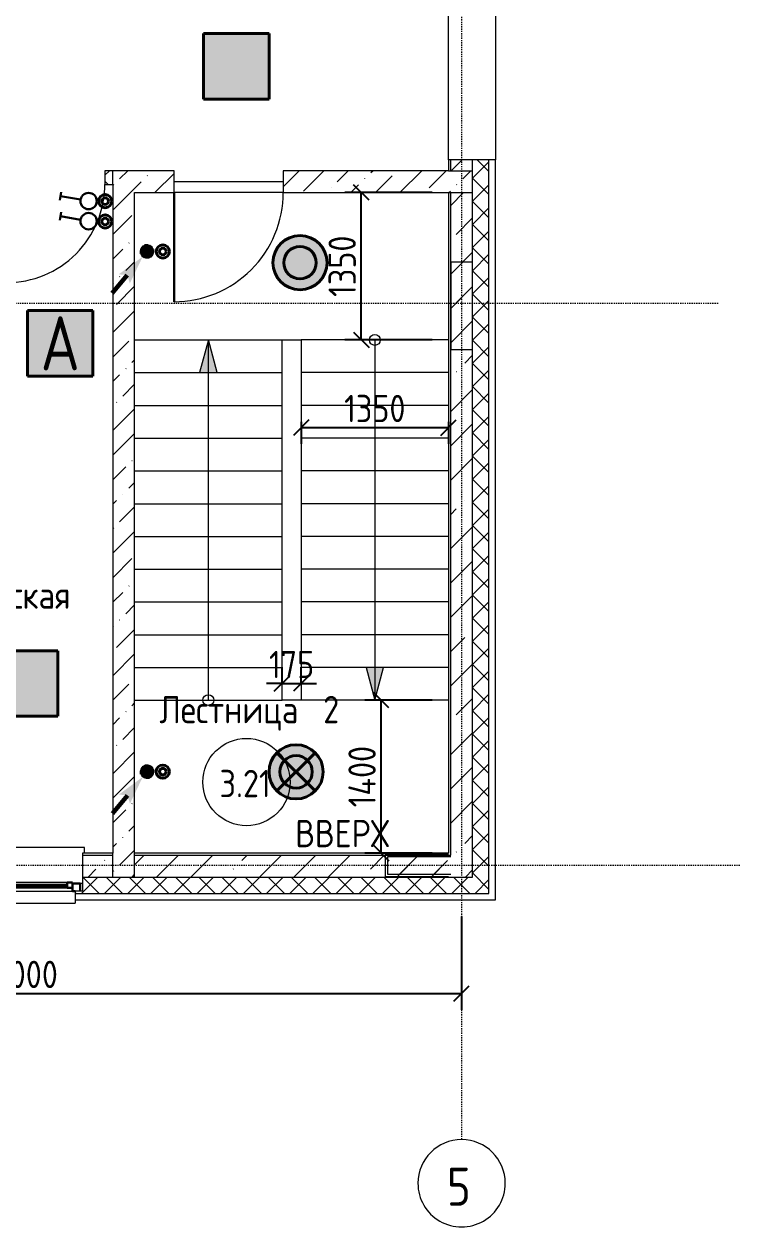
# Model space of a CAD drawing. Header units: millimetres. Extents: x -174154 to -170572, y -111302 to -109817.
# Drawn here: x -173864.7 to -173799.2, y -110966.9 to -110856.7 of the extents above; entities that cross this region are included whole.
import ezdxf

# ---------------------------------------------------------------- set-up
doc = ezdxf.new("R2010")
doc.units = ezdxf.units.MM
for name, pattern in [('ACAD_ISO02W100', [15, 12, -3]), ('ADSK_Линия сетки', [21, 12, -3, 3, -3]), ('ADSK_Сверху', [4.5, 3, -1.5])]:
    doc.linetypes.add(name, pattern=pattern)
doc.layers.get('Defpoints').update_dxf_attribs({"color": 70})
doc.layers.add('!Выключатели', color=200, linetype='Continuous')
for name, color, linetype, lineweight in [('!Освещение', 190, 'Continuous', 40), ('!Подложка', 252, 'ACAD_ISO02W100', 25), ('Двери', 7, 'Continuous', 18), ('Каркас_Импост', 7, 'Continuous', 18), ('Колонны', 7, 'Continuous', 18), ('Лестницы', 7, 'Continuous', 18), ('Марки помещений', 7, 'Continuous', 18), ('Окна', 7, 'Continuous', 18), ('Оси', 7, 'Continuous', 9), ('Остекление', 7, 'Continuous', 30), ('Отлив', 7, 'Continuous', 18), ('Панель', 7, 'Continuous', 18), ('Перекрытия', 7, 'Continuous', 18), ('Подоконник_Верхний брус', 7, 'Continuous', 18), ('Размеры', 7, 'Continuous', 9), ('Стены', 7, 'Continuous', 18), ('Стены разрез', 7, 'Continuous', 40), ('Стены штриховка', 7, 'Continuous', 18), ('Стрелки вверх', 7, 'Continuous', 18), ('Траектории лестницы', 7, 'Continuous', 30), ('Электрика', 7, 'Continuous', 40)]:
    doc.layers.add(name, color=color, linetype=linetype, lineweight=lineweight)
doc.styles.add('GOST Common', font='GOST Common.ttf', dxfattribs={"width": 0.9, "height": 250})
doc.styles.add('GOST Common_1', font='GOST Common.ttf', dxfattribs={"width": 0.9, "height": 349.9999999999996})
doc.styles.get("Standard").update_dxf_attribs({"font": 'GOST_A.TTF'})
doc.dimstyles.new('ADSK_Проверочный', dxfattribs={"dimscale": 304.8, "dimtxt": 251.4287490705518, "dimasz": 0.4639107611548557, "dimexe": 0.4921259842519685, "dimexo": 0.4921259842519685, "dimgap": 0.1640419947506562, "dimtad": 1, "dimdec": 0, "dimdsep": 46, "dimtxsty": 'GOST Common', "dimblk1": 'OBLIQUE', "dimblk2": 'OBLIQUE', "dimsah": 1, "dimcen": 0.09, "dimazin": 0, "dimtfac": 1, "dimtdec": 4, "dimtix": 1, "dimtmove": 0, "dimatfit": 3, "dimfxl": 1, "dimtvp": 1, "dimtolj": 1, "dimtzin": 0, "dimarcsym": 2})
pattern_1 = [(45, (30280.00000000015, 12304.99999999978), (-314.3089642374204, 314.3089642374204), []), (45, (30594.30900000015, 12304.99999999978), (-314.3089642374204, 314.3089642374204), [555.625, -111.125, 3.353, -107.772])]
pattern_2 = [(45, (30280.00000000015, 12304.99999999978), (-106.0660171779821, 106.0660171779821), []), (135, (30280.00000000015, 12304.99999999978), (-106.0660171779821, -106.0660171779821), [])]
pattern_3 = [(45, (30280.00000000015, 12304.99999999978), (84.1902546884139, 308.6966577151427), [396.875, -79.375, 3.353, -76.02199999999999])]

# ---------------------------------------------------------------- blocks, each defined once
blk = doc.blocks.new('*U231')
at = {"layer": 'Электрика', "ltscale": 10}
h = blk.add_hatch(color=255, dxfattribs=at)
h.dxf.hatch_style = 1
edge = h.paths.add_edge_path()
edge.add_arc((0, -1.110223024625157e-16), 2.500000000000028, 0, 360)
at = {"layer": 'Электрика', "color": 5}
blk.add_circle((0, -1.110223024625157e-16), 2.500000000000028, dxfattribs=at)
at = {"layer": 'Электрика', "color": 5, "lineweight": 40}
blk.add_circle((0, -2.220446049250313e-16), 1.5, dxfattribs=at)
for start, end in [(0, 180), (180, 0)]:
    blk.add_arc((0, -2.220446049250313e-16), 2.5, start, end, dxfattribs=at)
blk = doc.blocks.new('*U242')
at = {"layer": 'Электрика', "ltscale": 10}
h = blk.add_hatch(color=255, dxfattribs=at)
h.dxf.hatch_style = 1
edge = h.paths.add_edge_path()
edge.add_arc((0, 1.110223024625157e-16), 2.500000000000028, 0, 360)
at = {"layer": 'Электрика', "color": 1, "lineweight": 40}
for p, q in [((-1.767766952966369, 1.767766952966369), (1.767766952966369, -1.767766952966369)), ((-1.767766952966369, -1.767766952966369), (1.767766952966369, 1.767766952966369))]:
    blk.add_line(p, q, dxfattribs=at)
blk.add_circle((0, -2.220446049250313e-16), 1.5, dxfattribs=at)
for start, end in [(0, 180), (180, 0)]:
    blk.add_arc((0, -2.220446049250313e-16), 2.5, start, end, dxfattribs=at)
blk = doc.blocks.new('*U228')
at = {"layer": 'Электрика', "true_color": 0xffffff}
h = blk.add_hatch(color=7, dxfattribs=at)
h.dxf.hatch_style = 1
h.paths.add_polyline_path([(3.024999999998727, 3.025000000000002), (3.025000000000546, -3.024999999999999), (-3.024999999999636, -3.024999999999999), (-3.024999999999636, 3.025000000000002)])
at = {"layer": 'Электрика', "color": 5}
for p, q in [((-3.024999999999636, -3.024999999999999), (-3.024999999999636, 3.025000000000002)), ((-3.024999999999636, 3.025000000000002), (3.024999999998727, 3.025000000000002)), ((3.024999999998727, 3.025000000000002), (3.025000000000546, -3.024999999999999)), ((-3.024999999999636, -3.024999999999999), (3.025000000000546, -3.024999999999999))]:
    blk.add_line(p, q, dxfattribs=at)
blk = doc.blocks.new('*U233')
at = {"layer": 'Электрика', "true_color": 0xffffff}
h = blk.add_hatch(color=7, dxfattribs=at)
h.dxf.hatch_style = 1
h.paths.add_polyline_path([(3.024999999999182, 3.025), (3.025000000001001, -3.025), (-3.024999999999181, -3.025), (-3.024999999999181, 3.025)])
at = {"layer": 'Электрика', "color": 1}
for p, q in [((-3.024999999999181, -3.025), (-3.024999999999181, 3.025)), ((-3.024999999999181, 3.025), (3.024999999999182, 3.025)), ((3.024999999999182, 3.025), (3.025000000001001, -3.025)), ((-3.024999999999181, -3.025), (3.025000000001001, -3.025))]:
    blk.add_line(p, q, dxfattribs=at)
at = {"layer": 'Электрика', "color": 1, "insert": (4.547473508864641e-13, 6.661338147750939e-16), "char_height": 5, "width": 6.050000000000182, "attachment_point": 5}
blk.add_mtext('А', dxfattribs=at)
blk = doc.blocks.new('*U245')
at = {"color": 0, "linetype": 'ByBlock', "lineweight": -2}
for points in [[(0.3420201433256692, -0.9396926207859071), (1.197070501639845, -3.288924172750681)], [(0.727224191246891, -3.459934244413513), (1.197070501639845, -3.288924172750681)], [(1.197070501639845, -3.288924172750681), (1.666916812032799, -3.117914101087843)]]:
    blk.add_lwpolyline(points, dxfattribs=at)
blk.add_circle((0, 0), 1, dxfattribs=at)
blk = doc.blocks.new('*U256')
at = {"color": 214, "lineweight": 50, "ltscale": 100}
for p, q in [((-0.5303300881948152, 0.5303300881948152), (0, -2.664535259100376e-15)), ((0, -0.7500000032596317), (0, 0.7500000032596263)), ((0.5303300881948152, 0.5303300881948152), (0, -2.664535259100376e-15)), ((0.750000003259629, -2.664535259100376e-15), (-0.750000003259629, -2.664535259100376e-15)), ((0, -2.664535259100376e-15), (-0.5303300881948152, -0.5303300881948205)), ((0, -2.664535259100376e-15), (0.5303300881948152, -0.5303300881948205))]:
    blk.add_line(p, q, dxfattribs=at)
at = {"color": 0, "linetype": 'ByBlock', "lineweight": -2}
blk.add_line((-4.000000000000001, -4), (-2.26776695296637, -2.267766952966368), dxfattribs=at)
at = {"color": 0, "linetype": 'ByBlock', "lineweight": -2, "const_width": 0.75}
blk.add_lwpolyline([(-0.375, 0, 1), (0.375, 0, 1)], format="xyb", close=True, dxfattribs=at)
at = {"color": 0, "linetype": 'ByBlock', "lineweight": -2}
for points in [[(-0.5000000000000011, -0.5), (-2.26776695296637, -2.267766952966368), (-3.151650429449555, -2.090990257669731)], [(-0.5000000000000011, -0.5), (-2.26776695296637, -2.267766952966368), (-2.090990257669734, -3.151650429449552)]]:
    blk.add_solid(points, dxfattribs=at)
blk = doc.blocks.new('AC_Дверь_Однопольная_ПВХ - 860х2080h В Л-799849-В_АР_ПЭ_03 Этаж')
at = {"layer": 'Панель', "lineweight": 30}
blk.add_line((449.9999999999941, 62.50000000096298), (449.9999999999941, 962.500000000963), dxfattribs=at)
at = {"layer": 'Панель'}
blk.add_arc((449.999999999994, 62.50000000096298), 899.9999999999993, 89.99999999999987, 179.9999999999999, dxfattribs=at)
blk = doc.blocks.new('B2B_Окно_1створка - 1320х1460h-729011-В_АР_ПЭ_03 Этаж')
at = {"layer": 'Каркас_Импост', "lineweight": 30}
for p, q in [((-660.0000000000082, 135.0000000000019), (-660.0000000000083, 65.00000000000188)), ((-590.0000000000081, 135.0000000000017), (-615.0000000000084, 135.0000000000018)), ((-590.0000000000082, 105.0000000000029), (-590.0000000000081, 135.0000000000017)), ((589.999999999992, 134.9999999999978), (589.9999999999919, 104.999999999999)), ((614.9999999999613, 134.9999999999977), (589.999999999992, 134.9999999999978)), ((659.9999999999919, 64.99999999999763), (659.9999999999923, 134.9999999999974)), ((-660.0000000000083, 65.00000000000188), (-590.0000000000083, 65.00000000000166)), ((-540.0000000000061, 104.9999999999996), (-590.0000000000061, 104.9999999999996)), ((-590.0000000000061, 104.9999999999996), (-590.0000000000061, 54.99999999999958)), ((-590.0000000000061, 54.99999999999958), (-540.0000000000061, 54.99999999999958)), ((-540.0000000000061, 54.99999999999958), (-540.0000000000061, 104.9999999999996)), ((539.9999999999905, 104.9999999999996), (539.9999999999905, 54.99999999999958)), ((589.9999999999905, 104.9999999999996), (539.9999999999905, 104.9999999999996)), ((539.9999999999905, 54.99999999999958), (589.9999999999905, 54.99999999999958)), ((589.9999999999905, 54.99999999999958), (589.9999999999905, 104.9999999999996)), ((589.9999999999917, 64.99999999999783), (659.9999999999919, 64.99999999999763))]:
    blk.add_line(p, q, dxfattribs=at)
at = {"layer": 'Каркас_Импост'}
for p, q in [((589.9999999999923, 134.9999999999978), (-590.0000000000082, 135.0000000000017)), ((539.9999999999905, 104.9999999999996), (-540.0000000000061, 104.9999999999996)), ((-540.0000000000061, 54.99999999999958), (539.9999999999905, 54.99999999999958))]:
    blk.add_line(p, q, dxfattribs=at)
at = {"layer": 'Остекление'}
for p, q in [((539.9999999999918, 94.99999999999783), (-540.0000000000081, 95.00000000000131)), ((-540.0000000000081, 95.00000000000131), (-540.0000000000082, 75.00000000000134)), ((-540.0000000000082, 75.00000000000134), (539.9999999999917, 74.99999999999785)), ((539.9999999999917, 74.99999999999785), (539.9999999999918, 94.99999999999783))]:
    blk.add_line(p, q, dxfattribs=at)
blk = doc.blocks.new('В2В_Подоконник_ПВХ - ПВХ-717279-В_АР_ПЭ_03 Этаж')
at = {"layer": 'Подоконник_Верхний брус'}
for p, q in [((-680.0000000000001, 0), (-659.9999999999925, 0)), ((660.0000000000052, 0), (680.0000000000001, 0)), ((-700.0000000000006, -279.9999999999951), (-700.0000000000007, -329.9999999999969)), ((-700.0000000000007, -329.9999999999969), (699.9999999999997, -329.9999999999991)), ((699.9999999999997, -329.9999999999991), (699.9999999999998, -279.9999999999973))]:
    blk.add_line(p, q, dxfattribs=at)
blk = doc.blocks.new('B2B_Отлив - Отлив_металлический-717280-В_АР_ПЭ_03 Этаж')
at = {"layer": 'Отлив'}
for p, q in [((-614.9999999999999, 79.999999999991), (-614.9999999999999, 110.0000000000041)), ((614.9999999999999, 110.0000000000041), (-614.9999999999999, 110.0000000000041)), ((-614.9999999999999, 0.9999999999999765), (614.9999999999999, 0.9999999999999765)), ((614.9999999999999, 110.0000000000041), (614.9999999999999, 79.99999999999099))]:
    blk.add_line(p, q, dxfattribs=at)
blk = doc.blocks.new('AC_Дверь_Однопольная_ПВХ - 960х2080h В Вл Л с доводчиком-800511-В_АР_ПЭ_03 Этаж')
at = {"layer": 'Панель', "lineweight": 30}
blk.add_line((499.9999999999944, 100.0000000009632), (499.9999999999944, 1100.000000000963), dxfattribs=at)
at = {"layer": 'Панель'}
blk.add_arc((499.9999999999944, 100.0000000009632), 999.9999999999994, 89.99999999999987, 179.9999999999999, dxfattribs=at)
blk = doc.blocks.new('Ось сетки - D8-4846-В_АР_ПЭ_03 Этаж')
at = {"layer": 'Оси', "lineweight": 18}
for centre, start, end in [((0, -2.710563210106287e-17), 359.9999999999996, 179.9999999999998), ((5.287437154777308e-16, -2.710563210106287e-17), 179.9999999999998, 359.9999999999993)]:
    blk.add_arc(centre, 4.000000000000003, start, end, dxfattribs=at)
blk = doc.blocks.new('ADSK_Марка_Помещение_2_ГОСТ21-501-2011 - Имя и Категория-86712-В_АР_ПЭ_03 Этаж')
at = {"layer": 'Марки помещений'}
blk.add_circle((1.928857696959173e-16, -1.244575859722303e-16), 4.000000000000004, dxfattribs=at)
blk = doc.blocks.new('_Oblique')
at = {"color": 0, "linetype": 'ByBlock', "lineweight": -2}
blk.add_line((-0.5, -0.5), (0.5, 0.5), dxfattribs=at)
blk = doc.blocks.new('*D536')
at = {"layer": 'Defpoints', "color": 0, "transparency": 16777216}
for p in [(22229.99999999995, -6.912159733474255e-11), (30230.00000000001, -9.458744898438454e-11), (30230.00000000001, -856.8281875337179)]:
    blk.add_point(p, dxfattribs=at)
at = {"layer": 'Размеры', "color": 0, "lineweight": -2, "transparency": 16777216}
for p, q in [((22229.99999999995, -150.0000000000691), (22229.99999999995, -1006.828187533718)), ((30230.00000000001, -150.0000000000946), (30230.00000000001, -1006.828187533718)), ((22229.99999999995, -856.8281875337179), (30230.00000000001, -856.8281875337179))]:
    blk.add_line(p, q, dxfattribs=at)
at = {"layer": 'Размеры', "color": 0, "lineweight": -2, "transparency": 16777216, "xscale": 141.4, "yscale": 141.4, "zscale": 141.4, "rotation": 180}
blk.add_blockref('_Oblique', (22229.99999999995, -856.8281875337179), dxfattribs=at)
at = {"layer": 'Размеры', "color": 0, "lineweight": -2, "transparency": 16777216, "xscale": 141.4, "yscale": 141.4, "zscale": 141.4}
blk.add_blockref('_Oblique', (30230.00000000001, -856.8281875337179), dxfattribs=at)
at = {"layer": 'Размеры', "color": 0, "transparency": 16777216, "insert": (26229.99999999998, -681.8281875337179), "char_height": 250, "width": 756.8431497445762, "attachment_point": 5, "style": 'GOST Common'}
blk.add_mtext('\\A1;8000', dxfattribs=at)
blk = doc.blocks.new('*D540')
at = {"layer": 'Defpoints', "color": 0, "transparency": 16777216}
for p in [(29311.21425297322, 6479.999999999733), (30110.00000000001, 6479.999999999733), (30110.00000000002, 5129.999999999716)]:
    blk.add_point(p, dxfattribs=at)
at = {"layer": 'Размеры', "color": 0, "lineweight": -2, "transparency": 16777216}
for p, q in [((29960.00000000001, 6479.999999999733), (29161.21425297322, 6479.999999999733)), ((29311.21425297322, 5129.999999999716), (29311.21425297322, 6479.999999999733)), ((29960.00000000002, 5129.999999999716), (29161.21425297322, 5129.999999999716))]:
    blk.add_line(p, q, dxfattribs=at)
at = {"layer": 'Размеры', "color": 0, "lineweight": -2, "transparency": 16777216, "xscale": 141.4, "yscale": 141.4, "zscale": 141.4}
for p, rotation in [((29311.21425297322, 6479.999999999733), 90), ((29311.21425297322, 5129.999999999716), 270)]:
    blk.add_blockref('_Oblique', p, dxfattribs=dict(at, rotation=rotation))
at = {"layer": 'Размеры', "color": 0, "lineweight": 20, "transparency": 16777216, "insert": (29136.21425297321, 5804.999999999714), "char_height": 250, "width": 700.5912940203172, "attachment_point": 5, "rotation": 90, "style": 'GOST Common'}
blk.add_mtext('\\A1;1350', dxfattribs=at)
blk = doc.blocks.new('*D541')
at = {"layer": 'Defpoints', "color": 0, "transparency": 16777216}
for p in [(28760.00000000001, 4529.999999999709), (30110.00000000001, 4529.999999999714), (30110.00000000001, 4326.644210135991)]:
    blk.add_point(p, dxfattribs=at)
at = {"layer": 'Размеры', "color": 0, "lineweight": -2, "transparency": 16777216}
for p, q in [((28760.00000000001, 4379.999999999709), (28760.00000000001, 4176.644210135991)), ((28760.00000000001, 4326.644210135991), (30110.00000000001, 4326.644210135991)), ((30110.00000000001, 4379.999999999714), (30110.00000000001, 4176.644210135991))]:
    blk.add_line(p, q, dxfattribs=at)
at = {"layer": 'Размеры', "color": 0, "lineweight": -2, "transparency": 16777216, "xscale": 141.4, "yscale": 141.4, "zscale": 141.4, "rotation": 180}
blk.add_blockref('_Oblique', (28760.00000000001, 4326.644210135991), dxfattribs=at)
at = {"layer": 'Размеры', "color": 0, "lineweight": -2, "transparency": 16777216, "xscale": 141.4, "yscale": 141.4, "zscale": 141.4}
blk.add_blockref('_Oblique', (30110.00000000001, 4326.644210135991), dxfattribs=at)
at = {"layer": 'Размеры', "color": 0, "lineweight": 20, "transparency": 16777216, "insert": (29435.00000000001, 4501.644210135991), "char_height": 250, "width": 700.5912940203172, "attachment_point": 5, "style": 'GOST Common'}
blk.add_mtext('\\A1;1350', dxfattribs=at)
blk = doc.blocks.new('*D542')
at = {"layer": 'Defpoints', "color": 0, "transparency": 16777216}
for p in [(28760.00000000002, 1981.804195919047), (28585.00000000002, 1829.999999999705), (28760.00000000002, 1829.999999999705)]:
    blk.add_point(p, dxfattribs=at)
at = {"layer": 'Размеры', "color": 0, "lineweight": -2, "transparency": 16777216}
for p, q in [((28585.00000000002, 1979.999999999705), (28585.00000000002, 2131.804195919047)), ((28760.00000000002, 1979.999999999705), (28760.00000000002, 2131.804195919047)), ((28585.00000000002, 1981.804195919047), (28443.60000000002, 1981.804195919047)), ((28585.00000000002, 1981.804195919047), (28760.00000000002, 1981.804195919047)), ((28760.00000000002, 1981.804195919047), (28901.40000000002, 1981.804195919047))]:
    blk.add_line(p, q, dxfattribs=at)
at = {"layer": 'Размеры', "color": 0, "lineweight": -2, "transparency": 16777216, "xscale": 141.4, "yscale": 141.4, "zscale": 141.4}
blk.add_blockref('_Oblique', (28585.00000000002, 1981.804195919047), dxfattribs=at)
at = {"layer": 'Размеры', "color": 0, "lineweight": -2, "transparency": 16777216, "xscale": 141.4, "yscale": 141.4, "zscale": 141.4, "rotation": 180}
blk.add_blockref('_Oblique', (28760.00000000002, 1981.804195919047), dxfattribs=at)
at = {"layer": 'Размеры', "color": 0, "lineweight": 20, "transparency": 16777216, "insert": (28672.50000000002, 2156.804195919047), "char_height": 250, "width": 511.3805065841731, "attachment_point": 5, "style": 'GOST Common'}
blk.add_mtext('\\A1;175', dxfattribs=at)
blk = doc.blocks.new('*D543')
at = {"layer": 'Defpoints', "color": 0, "transparency": 16777216}
for p in [(29493.21336670251, 1829.999999999715), (30110.00000000004, 1829.999999999715), (30110.00000000004, 429.9999999997165)]:
    blk.add_point(p, dxfattribs=at)
at = {"layer": 'Размеры', "color": 0, "lineweight": -2, "transparency": 16777216}
for p, q in [((29960.00000000004, 1829.999999999715), (29343.21336670251, 1829.999999999715)), ((29493.21336670251, 429.9999999997164), (29493.21336670251, 1829.999999999715)), ((29960.00000000004, 429.9999999997164), (29343.21336670251, 429.9999999997164))]:
    blk.add_line(p, q, dxfattribs=at)
at = {"layer": 'Размеры', "color": 0, "lineweight": -2, "transparency": 16777216, "xscale": 141.4, "yscale": 141.4, "zscale": 141.4}
for p, rotation in [((29493.21336670251, 1829.999999999715), 90), ((29493.21336670251, 429.9999999997164), 270)]:
    blk.add_blockref('_Oblique', p, dxfattribs=dict(at, rotation=rotation))
at = {"layer": 'Размеры', "color": 0, "lineweight": 20, "transparency": 16777216, "insert": (29318.2133667025, 1129.999999999707), "char_height": 250, "width": 726.1603193495258, "attachment_point": 5, "rotation": 90, "style": 'GOST Common'}
blk.add_mtext('\\A1;1400', dxfattribs=at)
blk = doc.blocks.new('Расп.кор.')
at = {"layer": 'Электрика', "lineweight": 40}
for radius in [0.6052509563797912, 0.3033444430485588]:
    blk.add_circle((0, 0), radius, dxfattribs=at)
blk = doc.blocks.new('A$C7b4e20c5')
at = {"layer": 'Колонны', "lineweight": 20, "true_color": 0x636466}
h = blk.add_hatch(dxfattribs=at)
h.set_pattern_fill('FP_3', color=251, style=0, pattern_type=2)
h.set_pattern_definition([(45, (30280.00000000015, 12304.99999999978), (-314.3089642374204, 314.3089642374204), []), (45, (30594.30900000015, 12304.99999999978), (-314.3089642374204, 314.3089642374204), [222.25, -111.125])])
h.paths.add_polyline_path([(30166.13383650445, 5043.049192466372), (30330.00000000011, 5043.049192466389), (30330.00000000002, 5843.049192466389), (30130.00000000003, 5843.049192466372), (30130.0000000001, 5043.049192466372)])
at = {"layer": 'Стены разрез', "lineweight": 20, "true_color": 0x636466}
h = blk.add_hatch(dxfattribs=at)
h.set_pattern_fill('FP_2', color=251, style=0, pattern_type=2)
h.set_pattern_definition(pattern_1)
h.paths.add_polyline_path([(30330.00000000001, 209.9999999998963), (30330.00000000002, 6479.999999999701), (30130.00000000003, 6479.999999999701), (30130.00000000001, 209.9999999998963), (30166.13383650445, 209.9999999998963)])
h.paths.add_polyline_path([(30130.00000000003, 6679.999999999699), (30330.00000000002, 6679.999999999699), (30330.00000000002, 6779.999999999771), (30130.00000000003, 6779.999999999771)])
h = blk.add_hatch(dxfattribs=at)
h.set_pattern_fill('FP_1', color=251, style=0, pattern_type=2)
h.set_pattern_definition(pattern_2)
h.paths.add_polyline_path([(30480.00000000001, 59.99999999989632), (30480.00000000002, 6779.999999999771), (30330.00000000002, 6779.999999999771), (30330.00000000001, 59.99999999989632)])
h = blk.add_hatch(dxfattribs=at)
h.set_pattern_fill('FP_1', color=251, style=0, pattern_type=2)
h.set_pattern_definition(pattern_2)
h.paths.add_polyline_path([(26061.54995554198, 6554.99999999971), (26061.54995554198, 6679.999999999707), (25590.85786437628, 6679.999999999707), (25590.85786437628, 6554.99999999971), (26035.00000000004, 6554.99999999971)])
h.paths.add_polyline_path([(26961.54995554198, 6554.99999999971), (27035.00000000004, 6554.99999999971), (27035.00000000004, 6679.999999999707), (26961.54995554198, 6679.999999999707)])
h.paths.add_polyline_path([(23040.85786437628, 6554.999999999718), (23040.85786437628, 6679.999999999716), (20880.00000000001, 6679.999999999724), (20880.00000000001, 6554.999999999727), (22302.50000000002, 6554.999999999727)])
h.paths.add_polyline_path([(24690.85786437628, 6554.999999999718), (24690.85786437628, 6679.999999999716), (23940.85786437628, 6679.999999999716), (23940.85786437628, 6554.999999999718), (24442.50000000002, 6554.999999999718)])
h.paths.add_polyline_path([(19650.22115352735, 6554.999999999727), (19980.00000000001, 6554.999999999727), (19980.00000000001, 6679.999999999724), (18602.50000000001, 6679.999999999734), (18602.50000000001, 6554.999999999735), (18677.50000000001, 6554.999999999735)])
h = blk.add_hatch(dxfattribs=at)
h.set_pattern_fill('FP_4', color=251, style=0, pattern_type=2)
h.set_pattern_definition(pattern_3)
h.paths.add_polyline_path([(30110.00000000003, 6479.999999999701), (30330.00000000002, 6479.999999999701), (30330.00000000002, 6679.999999999699), (28595.85786437628, 6679.999999999699), (28595.85786437628, 6479.999999999701)])
h.paths.add_polyline_path([(27235.00000000004, 6479.999999999709), (27595.85786437628, 6479.999999999709), (27595.85786437628, 6679.999999999707), (27035.00000000004, 6679.999999999707), (27035.00000000004, 6479.999999999709), (27161.58735565385, 6479.999999999709)])
h = blk.add_hatch(dxfattribs=at)
h.set_pattern_fill('FP_4', color=251, style=0, pattern_type=2)
h.set_pattern_definition(pattern_3)
h.paths.add_polyline_path([(27161.58735565385, 209.9999999999054), (27235.00000000003, 209.9999999999054), (27235.00000000004, 6479.999999999709), (27035.00000000004, 6479.999999999709), (27035.00000000003, 209.9999999999127)])
h = blk.add_hatch(dxfattribs=at)
h.set_pattern_fill('FP_2', color=251, style=0, pattern_type=2)
h.set_pattern_definition(pattern_1)
h.paths.add_polyline_path([(30110.00000000001, 209.9999999998963), (30130.00000000001, 209.9999999998963), (30130.00000000001, 409.9999999998945), (27235.00000000003, 409.9999999999018), (27235.00000000003, 209.9999999999054), (28663.86059607915, 209.9999999999054)])
h.paths.add_polyline_path([(24157.04087480325, 209.9999999999127), (25396.38057320955, 209.9999999999127), (25396.38057320955, 409.9999999999109), (22302.50000000001, 409.99999999992), (22302.50000000001, 209.9999999999218)])
h.paths.add_polyline_path([(27035.00000000003, 209.9999999999127), (27035.00000000003, 409.9999999999109), (26756.38057320956, 409.9999999999109), (26756.38057320955, 209.9999999999127)])
h.paths.add_polyline_path([(22102.5, 209.9999999999218), (22102.5, 409.99999999992), (18802.5, 409.9999999999363), (18802.5, 209.99999999994), (21152.49439395265, 209.9999999999309)])
h.paths.add_polyline_path([(18523.51622320838, 209.99999999994), (18602.5, 209.99999999994), (18602.5, 409.9999999999363), (15517.49999999998, 409.9999999999454), (15517.49999999998, 209.9999999999472), (18147.94791310205, 209.99999999994)])
h.paths.add_polyline_path([(15143.40143225145, 209.9999999999472), (15317.49999999998, 209.9999999999472), (15317.49999999998, 409.9999999999454), (14909.99999999995, 409.9999999999454), (14909.99999999995, 209.9999999999472)])
h = blk.add_hatch(dxfattribs=at)
h.set_pattern_fill('FP_2', color=251, style=0, pattern_type=2)
h.set_pattern_definition(pattern_1)
h.paths.add_polyline_path([(30110.00000000001, 234.9999999997253), (30130.00000000001, 234.9999999997253), (30130.00000000001, 394.9999999997162), (29550.00000000002, 394.9999999997672), (29550.00000000001, 234.999999999769)])
h = blk.add_hatch(dxfattribs=at)
h.set_pattern_fill('FP_1', color=251, style=0, pattern_type=2)
h.set_pattern_definition(pattern_2)
h.paths.add_polyline_path([(30330.00000000001, 59.99999999989632), (30330.00000000001, 209.9999999998963), (26756.38057320955, 209.9999999999127), (26756.38057320955, 79.99999999990905), (26691.38057320955, 79.99999999990905), (26691.38057320955, 59.99999999991269), (30166.13383650445, 59.99999999989632)])
h.paths.add_polyline_path([(24157.04087480325, 59.99999999991269), (25461.38057320958, 59.99999999991269), (25461.38057320958, 79.99999999991633), (25396.38057320955, 79.99999999991633), (25396.38057320955, 209.9999999999127), (14909.99999999995, 209.9999999999472), (14909.99999999995, 59.99999999994725), (21152.49439395265, 59.99999999993088)])
at = {"layer": 'Стрелки вверх', "lineweight": 20, "true_color": 0x636466}
for points in [[(27990.38475772934, 4829.999999999694), (27910, 5129.999999999696), (27829.61524227067, 4829.999999999694)], [(29435.00000000003, 1829.999999999709), (29515.38475772936, 2129.999999999711), (29354.61524227068, 2129.999999999702)]]:
    blk.add_hatch(color=251, dxfattribs=at).paths.add_polyline_path(points)
at = {"layer": 'Колонны', "color": 251, "lineweight": 20, "true_color": 0x636466}
for p, q in [((30330.00000000001, 5843.049192466396), (30130.00000000001, 5843.049192466374)), ((30130.00000000001, 5843.049192466374), (30130.00000000011, 5043.049192466374)), ((30330.00000000011, 5043.049192466396), (30330.00000000001, 5843.049192466396)), ((30130.00000000011, 5043.049192466374), (30330.00000000011, 5043.049192466396))]:
    blk.add_line(p, q, dxfattribs=at)
at = {"layer": 'Лестницы', "color": 251, "lineweight": 20, "true_color": 0x636466}
for p, q in [((28595.85786437628, 6479.999999999719), (27595.85786437628, 6479.999999999713)), ((27235.00000000001, 5129.999999999698), (28585.00000000001, 5129.999999999704)), ((28585.00000000001, 5129.999999999728), (28760.00000000002, 5129.99999999972)), ((28585.00000000001, 4829.999999999704), (28585.00000000001, 5129.999999999704)), ((30110.00000000001, 5129.999999999714), (28760.00000000001, 5129.999999999708)), ((28760.00000000001, 5129.999999999708), (28760.00000000001, 4829.999999999708)), ((27235.00000000001, 4829.999999999698), (28585.00000000001, 4829.999999999704)), ((28585.00000000001, 4529.999999999704), (28585.00000000001, 4829.999999999704)), ((28760.00000000001, 4829.999999999708), (28760.00000000001, 4529.999999999708)), ((30110.00000000001, 4829.999999999714), (28760.00000000001, 4829.999999999708)), ((27235.00000000001, 4529.999999999698), (28585.00000000001, 4529.999999999704)), ((28585.00000000001, 4229.999999999704), (28585.00000000001, 4529.999999999704)), ((28760.00000000001, 4529.999999999708), (28760.00000000001, 4229.999999999708)), ((30110.00000000001, 4529.999999999714), (28760.00000000001, 4529.999999999708)), ((27235.00000000001, 4229.999999999698), (28585.00000000001, 4229.999999999704)), ((28585.00000000001, 3929.999999999704), (28585.00000000001, 4229.999999999704)), ((28760.00000000001, 4229.999999999708), (28760.00000000001, 3929.999999999707)), ((30110.00000000001, 4229.999999999714), (28760.00000000001, 4229.999999999708)), ((27235.00000000001, 3929.999999999698), (28585.00000000001, 3929.999999999704)), ((28585.00000000001, 3629.999999999705), (28585.00000000001, 3929.999999999704)), ((28760.00000000001, 3929.999999999707), (28760.00000000001, 3629.999999999707)), ((30110.00000000001, 3929.999999999714), (28760.00000000001, 3929.999999999707)), ((27235.00000000001, 3629.999999999698), (28585.00000000001, 3629.999999999704)), ((28585.00000000001, 3329.999999999704), (28585.00000000001, 3629.999999999705)), ((28760.00000000001, 3629.999999999707), (28760.00000000001, 3329.999999999707)), ((30110.00000000001, 3629.999999999714), (28760.00000000001, 3629.999999999707)), ((27235.00000000001, 3329.999999999698), (28585.00000000001, 3329.999999999704)), ((28585.00000000001, 3029.999999999704), (28585.00000000001, 3329.999999999704)), ((28760.00000000001, 3329.999999999707), (28760.00000000002, 3029.999999999707)), ((30110.00000000001, 3329.999999999714), (28760.00000000001, 3329.999999999707)), ((27235.00000000001, 3029.999999999698), (28585.00000000001, 3029.999999999704)), ((28585.00000000002, 2729.999999999704), (28585.00000000001, 3029.999999999704)), ((28760.00000000002, 3029.999999999707), (28760.00000000002, 2729.999999999707)), ((30110.00000000001, 3029.999999999714), (28760.00000000001, 3029.999999999707)), ((27235.00000000002, 2729.999999999698), (28585.00000000002, 2729.999999999704)), ((28585.00000000002, 2429.999999999704), (28585.00000000002, 2729.999999999704)), ((28760.00000000002, 2729.999999999707), (28760.00000000002, 2429.999999999707)), ((30110.00000000002, 2729.999999999714), (28760.00000000002, 2729.999999999707)), ((27235.00000000002, 2429.999999999698), (28585.00000000002, 2429.999999999704)), ((28585.00000000002, 2129.999999999704), (28585.00000000002, 2429.999999999704)), ((28760.00000000002, 2429.999999999707), (28760.00000000002, 2129.999999999707)), ((30110.00000000002, 2429.999999999714), (28760.00000000002, 2429.999999999709)), ((27235.00000000002, 2129.9999999997), (28585.00000000002, 2129.999999999704)), ((28585.00000000002, 1829.999999999705), (28585.00000000002, 2129.999999999704)), ((28760.00000000002, 2129.999999999707), (28760.00000000002, 1829.999999999705)), ((30110.00000000002, 2129.999999999714), (28760.00000000002, 2129.999999999707)), ((27235.00000000002, 1829.999999999696), (28585.00000000002, 1829.999999999705)), ((28760.00000000002, 1829.999999999705), (28585.00000000003, 1829.999999999707)), ((30110.00000000002, 1829.999999999713), (28760.00000000002, 1829.999999999707))]:
    blk.add_line(p, q, dxfattribs=at)
at = {"layer": 'Лестницы', "color": 251, "linetype": 'ADSK_Сверху', "lineweight": 20, "true_color": 0x636466}
for p, q in [((30110.00000000001, 5129.999999999714), (28760.00000000001, 5129.999999999708)), ((27235.00000000001, 4829.999999999698), (28585.00000000001, 4829.999999999704)), ((30110.00000000001, 4829.999999999714), (28760.00000000001, 4829.999999999708)), ((27235.00000000001, 4529.999999999698), (28585.00000000001, 4529.999999999704)), ((30110.00000000001, 4529.999999999714), (28760.00000000001, 4529.999999999708)), ((27235.00000000001, 4229.999999999698), (28585.00000000001, 4229.999999999704)), ((30110.00000000001, 4229.999999999714), (28760.00000000001, 4229.999999999708)), ((27235.00000000001, 3929.999999999698), (28585.00000000001, 3929.999999999704)), ((30110.00000000001, 3929.999999999714), (28760.00000000001, 3929.999999999707)), ((27235.00000000001, 3629.999999999698), (28585.00000000001, 3629.999999999704)), ((30110.00000000001, 3629.999999999714), (28760.00000000001, 3629.999999999707)), ((27235.00000000001, 3329.999999999698), (28585.00000000001, 3329.999999999704)), ((30110.00000000001, 3329.999999999714), (28760.00000000001, 3329.999999999707)), ((27235.00000000001, 3029.999999999698), (28585.00000000001, 3029.999999999704)), ((30110.00000000001, 3029.999999999714), (28760.00000000001, 3029.999999999707)), ((27235.00000000002, 2729.999999999698), (28585.00000000002, 2729.999999999704)), ((30110.00000000002, 2729.999999999714), (28760.00000000002, 2729.999999999707)), ((27235.00000000002, 2429.999999999698), (28585.00000000002, 2429.999999999704)), ((30110.00000000002, 2429.999999999714), (28760.00000000002, 2429.999999999709)), ((27235.00000000002, 2129.9999999997), (28585.00000000002, 2129.999999999704)), ((30110.00000000002, 2129.999999999714), (28760.00000000002, 2129.999999999707)), ((27235.00000000002, 1829.999999999696), (28585.00000000002, 1829.999999999705)), ((30110.00000000002, 1829.999999999713), (28760.00000000002, 1829.999999999707))]:
    blk.add_line(p, q, dxfattribs=at)
at = {"layer": 'Оси', "linetype": 'ADSK_Линия сетки'}
for p, q in [((30230.00000000004, 16592.85830273528), (30230, -2195.00000000018)), ((32579.65973424556, 5465.000000000945), (-1856.358330931376, 5465.000000001057)), ((32779.99999999999, 314.9999999997399), (-1856.358330931387, 314.9999999998527))]:
    blk.add_line(p, q, dxfattribs=at)
at = {"layer": 'Перекрытия', "color": 251, "lineweight": 20, "true_color": 0x636466}
blk.add_line((27595.85786437628, 6579.999999999662), (28595.85786437628, 6579.999999999662), dxfattribs=at)
at = {"layer": 'Стены', "color": 251, "lineweight": 20, "true_color": 0x636466}
for p, q in [((30110.00000000002, 6779.999999999774), (30110.00000000002, 8729.999999999767)), ((30540.00000000002, 8729.999999999767), (30540.00000000002, 6779.999999999774))]:
    blk.add_line(p, q, dxfattribs=at)
at = {"layer": 'Стены разрез', "color": 251, "lineweight": 20, "true_color": 0x636466}
for p, q in [((30110.00000000002, 6779.999999999775), (30110.00000000002, 6679.9999999997)), ((30540.00000000002, 6779.999999999774), (30110.00000000002, 6779.999999999775)), ((30540.00000000001, -9.458744898438454e-11), (30540.00000000002, 6779.999999999774)), ((26961.54995554198, 6679.999999999712), (26961.54995554198, 6554.999999999712)), ((27595.85786437629, 6679.99999999971), (26961.54995554198, 6679.999999999712)), ((27595.85786437629, 6479.999999999709), (27595.85786437629, 6679.99999999971)), ((30110.00000000002, 6679.999999999701), (28595.85786437629, 6679.999999999706)), ((28595.85786437629, 6679.999999999706), (28595.85786437628, 6479.999999999706)), ((26961.54995554198, 6554.999999999712), (27035.00000000004, 6554.999999999712)), ((27035.00000000004, 6554.999999999712), (27035.00000000004, 429.9999999999145)), ((27235.00000000004, 429.9999999999145), (27235.00000000004, 6479.999999999711)), ((27235.00000000004, 6479.999999999711), (27595.85786437629, 6479.999999999709)), ((28595.85786437628, 6479.999999999706), (30110.00000000002, 6479.999999999701)), ((30110.00000000002, 6479.999999999701), (30110.00000000001, 429.9999999999072)), ((27035.00000000003, 429.9999999999127), (26756.38057320956, 429.9999999999145)), ((26756.38057320956, 429.9999999999145), (26756.38057320956, 79.99999999991633)), ((30110.00000000001, 429.9999999999036), (27235.00000000004, 429.9999999999145)), ((30110.00000000001, 414.9999999997344), (29530.00000000001, 414.9999999997763)), ((29530.00000000001, 414.9999999997763), (29530, 214.9999999997763)), ((29530, 214.9999999997763), (30110.00000000001, 214.9999999997362)), ((26756.38057320956, 79.99999999991633), (26691.38057320955, 79.99999999991633)), ((26691.38057320955, 79.99999999991633), (26691.38057320955, -8.36735125631094e-11)), ((26691.38057320955, -8.36735125631094e-11), (30540.00000000001, -9.458744898438454e-11))]:
    blk.add_line(p, q, dxfattribs=at)
at = {"layer": 'Стены штриховка', "color": 251, "lineweight": 20, "true_color": 0x636466}
for p, q in [((30130.00000000002, 6679.999999999701), (30130.00000000002, 6779.999999999775)), ((30330.00000000001, 209.9999999999054), (30330.00000000002, 6779.999999999775)), ((30480.00000000001, 59.99999999990359), (30480.00000000002, 6779.999999999774)), ((27035.00000000004, 6554.999999999712), (27035.00000000004, 6679.999999999712)), ((30110.00000000002, 6679.999999999701), (30330.00000000002, 6679.999999999701)), ((30110.00000000002, 6479.999999999702), (30330.00000000002, 6479.999999999701)), ((30130.00000000001, 409.9999999999054), (30130.00000000002, 6479.999999999701)), ((26756.38057320956, 409.9999999999181), (27035.00000000004, 409.9999999999181)), ((27035.00000000003, 209.9999999999181), (27035.00000000003, 429.9999999999127)), ((27235.00000000003, 209.9999999999163), (27235.00000000004, 429.9999999999145)), ((27235.00000000004, 409.9999999999163), (30130.00000000001, 409.9999999999072)), ((29550.00000000001, 394.9999999997744), (29550, 234.9999999997726)), ((30110.00000000001, 394.9999999997344), (29550.00000000001, 394.9999999997744)), ((30130.00000000001, 394.9999999997326), (30110.00000000001, 394.9999999997344)), ((29550, 234.9999999997726), (30110.00000000001, 234.9999999997344)), ((30110.00000000001, 234.9999999997362), (30130.00000000001, 234.9999999997344)), ((26756.38057320956, 209.9999999999181), (30330.00000000001, 209.9999999999054)), ((26691.38057320955, 59.99999999991633), (30480.00000000001, 59.99999999990359))]:
    blk.add_line(p, q, dxfattribs=at)
at = {"layer": 'Стрелки вверх', "color": 251, "lineweight": 20, "true_color": 0x636466}
for p, q in [((27910, 5129.999999999696), (27829.61524227067, 4829.999999999694)), ((27910.00000000001, 4829.999999999701), (27910.00000000001, 5129.999999999701)), ((27990.38475772934, 4829.999999999694), (27910, 5129.999999999696)), ((29435.00000000001, 5129.999999999711), (29435.00000000001, 4829.999999999711)), ((27829.61524227067, 4829.999999999694), (27990.38475772934, 4829.999999999694)), ((27910.00000000001, 4529.999999999701), (27910.00000000001, 4829.999999999701)), ((29435.00000000001, 4829.999999999711), (29435.00000000001, 4529.999999999711)), ((27910.00000000001, 4229.999999999701), (27910.00000000001, 4529.999999999701)), ((29435.00000000001, 4529.999999999711), (29435.00000000001, 4229.999999999711)), ((27910.00000000001, 3929.999999999702), (27910.00000000001, 4229.999999999701)), ((29435.00000000001, 4229.999999999711), (29435.00000000001, 3929.999999999711)), ((27910.00000000001, 3629.999999999702), (27910.00000000001, 3929.999999999702)), ((29435.00000000001, 3929.999999999711), (29435.00000000001, 3629.999999999711)), ((27910.00000000001, 3329.999999999702), (27910.00000000001, 3629.999999999702)), ((29435.00000000001, 3629.999999999711), (29435.00000000001, 3329.999999999711)), ((27910.00000000001, 3029.999999999702), (27910.00000000001, 3329.999999999702)), ((29435.00000000001, 3329.999999999711), (29435.00000000001, 3029.999999999711)), ((27910.00000000002, 2729.999999999702), (27910.00000000001, 3029.999999999702)), ((29435.00000000001, 3029.999999999711), (29435.00000000002, 2729.999999999711)), ((27910.00000000002, 2429.999999999702), (27910.00000000002, 2729.999999999702)), ((29435.00000000002, 2729.999999999711), (29435.00000000002, 2429.999999999713)), ((27910.00000000002, 2129.999999999702), (27910.00000000002, 2429.999999999702)), ((29435.00000000002, 2429.999999999713), (29435.00000000002, 2129.999999999711)), ((27910.00000000002, 1829.999999999702), (27910.00000000002, 2129.999999999702)), ((29515.38475772936, 2129.999999999711), (29354.61524227068, 2129.999999999702)), ((29354.61524227068, 2129.999999999702), (29435.00000000003, 1829.999999999709)), ((29435.00000000002, 2129.999999999711), (29435.00000000002, 1829.999999999709)), ((29435.00000000003, 1829.999999999709), (29515.38475772936, 2129.999999999711))]:
    blk.add_line(p, q, dxfattribs=at)
for centre, radius in [((29435.00000000001, 5129.999999999711), 49.99999999999989), ((27910.00000000002, 1829.999999999702), 49.99999999999977)]:
    blk.add_circle(centre, radius, dxfattribs=at)
at = {"layer": 'Двери', "color": 251, "lineweight": 20, "true_color": 0x636466, "rotation": 180}
for name, p in [('AC_Дверь_Однопольная_ПВХ - 860х2080h В Л-799849-В_АР_ПЭ_03 Этаж', (26511.54995554198, 6617.499999999713)), ('AC_Дверь_Однопольная_ПВХ - 960х2080h В Вл Л с доводчиком-800511-В_АР_ПЭ_03 Этаж', (28095.85786437628, 6579.999999999707))]:
    blk.add_blockref(name, p, dxfattribs=at)
at = {"layer": 'Марки помещений', "color": 251, "lineweight": 20, "true_color": 0x636466, "xscale": 99.99999999999993, "yscale": 99.99999999999993, "zscale": 99.99999999999993}
blk.add_blockref('ADSK_Марка_Помещение_2_ГОСТ21-501-2011 - Имя и Категория-86712-В_АР_ПЭ_03 Этаж', (28259.49423436155, 1080.216210371664), dxfattribs=at)
at = {"layer": 'Окна', "color": 251, "lineweight": 20, "true_color": 0x636466, "rotation": 180}
for name, p in [('В2В_Подоконник_ПВХ - ПВХ-717279-В_АР_ПЭ_03 Этаж', (26076.38057320956, 149.9999999999181)), ('B2B_Окно_1створка - 1320х1460h-729011-В_АР_ПЭ_03 Этаж', (26076.38057320955, 214.9999999999181)), ('B2B_Отлив - Отлив_металлический-717280-В_АР_ПЭ_03 Этаж', (26076.38057320955, 79.99999999991633))]:
    blk.add_blockref(name, p, dxfattribs=at)
at = {"layer": 'Оси', "lineweight": 18, "xscale": 99.99999999999993, "yscale": 99.99999999999993, "zscale": 99.99999999999993, "rotation": 180}
blk.add_blockref('Ось сетки - D8-4846-В_АР_ПЭ_03 Этаж', (30230, -2595.000000000171), dxfattribs=at)
at = {"layer": 'Марки помещений', "color": 251, "lineweight": 20, "true_color": 0x636466, "char_height": 249.9999999999997, "attachment_point": 1, "style": 'GOST Common'}
for s, insert, width in [('Ординаторская', (24665.26257791067, 2917.520716305115), 2619.113062499998), ('Лестница', (27461.93096123514, 1868.882065241534), 1652.277937499998), (' 2', (28825.19658623514, 1868.882065241534), 288.6075000000001), ('3.21', (28012.73096123514, 1191.608301966951), 606.0757499999993)]:
    blk.add_mtext(s, dxfattribs=dict(at, insert=insert, width=width))
at = {"layer": 'Оси', "insert": (30095.5660094897, -2451.136207726351), "char_height": 349.9999999999996, "width": 274.1771249999998, "attachment_point": 1, "style": 'GOST Common_1'}
blk.add_mtext('\\fGOST Common|b0|i0|c204|p34|;\\W.9;5', dxfattribs=at)
at = {"layer": 'Траектории лестницы', "color": 251, "lineweight": 20, "true_color": 0x636466, "insert": (28706.36499920322, 733.5610261387374), "char_height": 250, "width": 1073.899063826763, "attachment_point": 1, "line_spacing_factor": 1.022761013168346, "style": 'GOST Common'}
blk.add_mtext('ВВЕРХ', dxfattribs=at)
at = {"layer": 'Размеры', "color": 251, "lineweight": 20, "true_color": 0x636466}
for base, p1, p2, override, picture, middle in [((29311.21425297322, 6479.999999999733), (30110.00000000001, 5129.999999999714), (30110, 6479.999999999729), {"dimpost": '<>', "dimfxl": 1350.000000000015}, '*D540', (29136.21425297321, 5804.999999999714)), ((29493.21336670251, 1829.999999999715), (30110.00000000003, 429.9999999997162), (30110.00000000002, 1829.999999999714), {"dimpost": '<>', "dimfxl": 1399.999999999998}, '*D543', (29318.2133667025, 1129.999999999707))]:
    dim = blk.add_linear_dim(base=base, p1=p1, p2=p2, angle=90, dimstyle='ADSK_Проверочный', override=override, dxfattribs=at)
    dim.commit()
    dim.dimension.update_dxf_attribs({"geometry": picture, "text_midpoint": middle})
for base, p1, p2, override, picture, middle in [((30110.00000000001, 4326.644210135991), (28760.00000000001, 4529.999999999709), (30110.00000000001, 4529.999999999714), {"dimpost": '<>', "dimfxl": 1350.000000000001}, '*D541', (29435.00000000001, 4501.644210135991)), ((28760.00000000002, 1981.804195919047), (28585.00000000002, 1829.999999999705), (28760.00000000002, 1829.999999999705), {"dimpost": '<>', "dimfxl": 175.0000000000007}, '*D542', (28672.50000000002, 2156.804195919047))]:
    dim = blk.add_linear_dim(base=base, p1=p1, p2=p2, dimstyle='ADSK_Проверочный', override=override, dxfattribs=at)
    dim.commit()
    dim.dimension.update_dxf_attribs({"geometry": picture, "text_midpoint": middle})
at = {"layer": 'Размеры'}
dim = blk.add_linear_dim(base=(30230.00000000001, -856.8281875337179), p1=(22229.99999999995, -6.912159733474255e-11), p2=(30230.00000000001, -9.458744898438454e-11), dimstyle='ADSK_Проверочный', override={"dimpost": '<>', "dimfxl": 8000.00000000006}, dxfattribs=at)
dim.commit()
dim.dimension.update_dxf_attribs({"geometry": '*D536', "text_midpoint": (26229.99999999998, -681.8281875337179)})

msp = doc.modelspace()

# ---------------------------------------------------------------- block references
at = {"layer": '!Выключатели', "lineweight": 30, "xscale": 0.7500000000000001, "yscale": 0.7500000000000001, "zscale": 0.7500000000000001, "rotation": 239.8735010370156}
for p in [(-173858.8176626504, -110872.8974136474), (-173858.8176626504, -110874.7357109496)]:
    msp.add_blockref('*U245', p, dxfattribs=at)
at = {"layer": '!Освещение', "color": 18, "lineweight": 9, "true_color": 0x000000, "xscale": 0.9917355371882407, "yscale": 0.9917355371882407, "zscale": 0.9917355371882407}
for name, p in [('*U228', (-173845.2797306799, -110860.5540703814)), ('*U231', (-173839.4531092073, -110878.5384398654)), ('*U233', (-173861.4172176204, -110885.9249739129)), ('*U228', (-173864.6470137957, -110917.0885717417)), ('*U242', (-173839.8127052228, -110925.1766597602))]:
    msp.add_blockref(name, p, dxfattribs=at)
at = {"layer": '!Подложка', "ltscale": 20, "xscale": 0.01, "yscale": 0.01, "zscale": 0.01}
msp.add_blockref('A$C7b4e20c5', (-174126.9501441634, -110936.9123824751), dxfattribs=at)
at = {"layer": 'Электрика', "rotation": 90}
for p in [(-173857.3054872241, -110872.8976966263), (-173857.3054872241, -110874.7598782349), (-173852.0130945412, -110877.509765011), (-173852.0271811577, -110925.1582690776)]:
    msp.add_blockref('Расп.кор.', p, dxfattribs=at)
at = {"layer": 'Электрика', "color": 11, "lineweight": 60, "xscale": 0.8794326240000016, "yscale": 0.8794326240000016, "zscale": 0.8794326240000016, "rotation": 5.371320298323082}
for p in [(-173853.4728046722, -110877.5118219486), (-173853.4595516649, -110925.1641088202)]:
    msp.add_blockref('*U256', p, dxfattribs=at)

doc.saveas('drawing.dxf')
